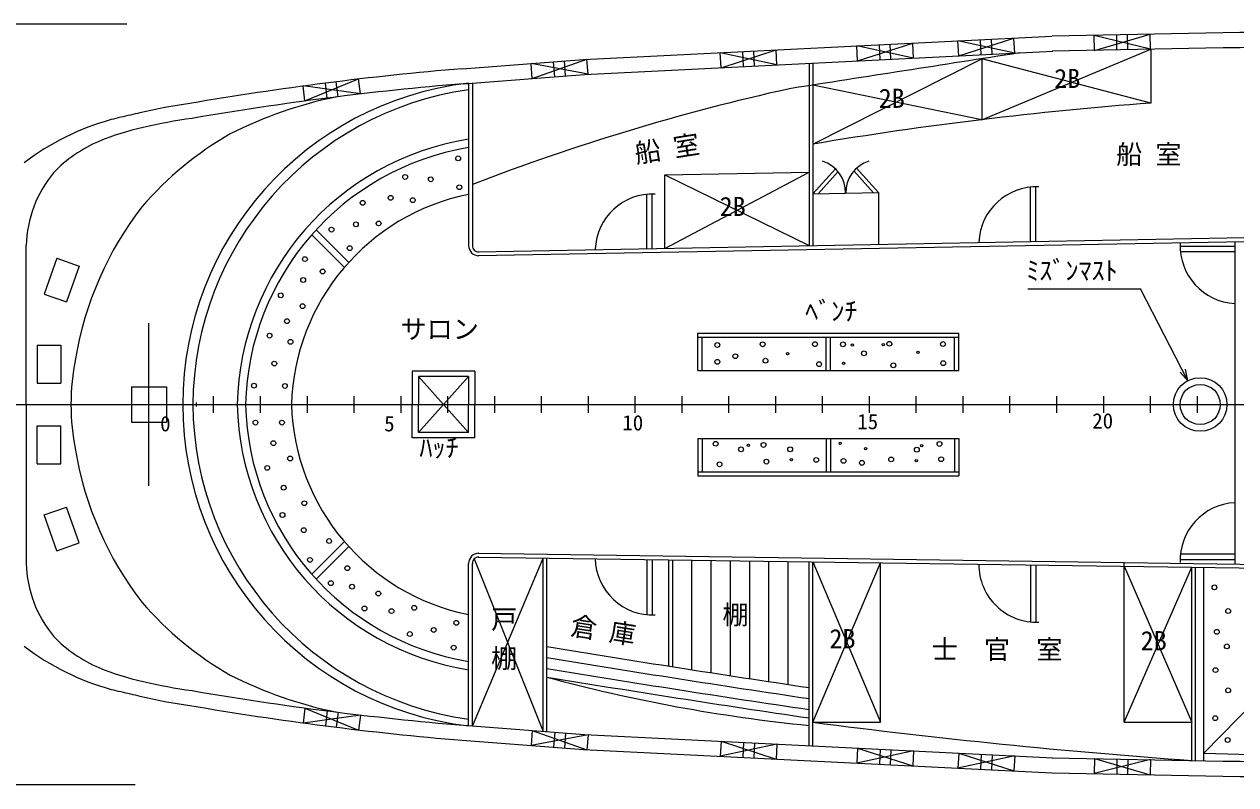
# Model space of a CAD drawing. Units: millimetres, scale not verified. Extents: x -51048 to 51052, y -29701 to 29699.
# Drawn here: x -36652 to -22168, y -4229 to 4867 of the extents above; entities that cross this region are included whole.
import ezdxf
from ezdxf.enums import TextEntityAlignment as Align

# ---------------------------------------------------------------- set-up
doc = ezdxf.new("R2010")
doc.units = ezdxf.units.MM
doc.header["$LTSCALE"] = 100
doc.linetypes.add('USER1', pattern=[50.8, 31.75, -6.35, 6.35, -6.35])
doc.linetypes.add('USER2', pattern=[9.525, 6.35, -3.175])
for name, color, linetype, lineweight in [('0-2_sunpou', 7, 'Continuous', 18), ('0-3_keijou', 7, 'Continuous', 18), ('0-5_text', 7, 'Continuous', 18), ('0-6_center', 7, 'USER1', 18)]:
    doc.layers.add(name, color=color, linetype=linetype, lineweight=lineweight)
doc.styles.add('ＭＳ ゴシック', font='')
doc.styles.get('ＭＳ ゴシック').set_extended_font_data('MS Gothic')

msp = doc.modelspace()

# ---------------------------------------------------------------- linework, layer by layer
at = {"layer": '0-2_sunpou'}
for p, q in [((-35425.2, 4867), (-40851.1, 4867)), ((-38268.1, 319), (37928.9, 319)), ((-34951.6, 419), (-34951.6, 219)), ((-34391.6, 419), (-34391.6, 219)), ((-33831.6, 419), (-33831.6, 219)), ((-33271.6, 419), (-33271.6, 219)), ((-32711.6, 419), (-32711.6, 219)), ((-32151.6, 419), (-32151.6, 219)), ((-31591.6, 419), (-31591.6, 219)), ((-31031.6, 419), (-31031.6, 219)), ((-30471.6, 419), (-30471.6, 219)), ((-29911.6, 419), (-29911.6, 219)), ((-29351.6, 419), (-29351.6, 219)), ((-28791.6, 419), (-28791.6, 219)), ((-28231.6, 419), (-28231.6, 219)), ((-27671.6, 419), (-27671.6, 219)), ((-27111.6, 419), (-27111.6, 219)), ((-26551.6, 419), (-26551.6, 219)), ((-25991.6, 419), (-25991.6, 219)), ((-25431.6, 419), (-25431.6, 219)), ((-24871.6, 419), (-24871.6, 219)), ((-24311.6, 419), (-24311.6, 219)), ((-23751.6, 419), (-23751.6, 219)), ((-23191.6, 419), (-23191.6, 219)), ((-22631.6, 419), (-22631.6, 219)), ((-35325.2, -4229), (-40851.1, -4229))]:
    msp.add_line(p, q, dxfattribs=at)
at = {"layer": '0-3_keijou'}
for p, q in [((-26690.1, 4427.7), (-26029.7, 4640.3)), ((-26020.9, 4460.5), (-26029.7, 4640.3)), ((-25480.3, 4487.5), (-25489.2, 4667.3)), ((-24811.1, 4520.7), (-25489.2, 4667.3)), ((-25480.3, 4487.5), (-24820, 4700.5)), ((-25210.6, 4500.7), (-25219.5, 4680.5)), ((-25080.8, 4507.5), (-25089.7, 4687.3)), ((-24811.1, 4520.7), (-24820, 4700.5)), ((-23858.4, 4553.6), (-23861.9, 4733.6)), ((-23188.5, 4566.7), (-23861.9, 4733.6)), ((-23858.4, 4553.6), (-23192.1, 4746.6)), ((-23588.5, 4558.7), (-23592, 4738.6)), ((-23458.5, 4561.6), (-23462, 4741.6)), ((-23188.5, 4566.7), (-23192.1, 4746.6)), ((-28322.2, 4346.5), (-28331.2, 4526.3)), ((-27653.1, 4379.7), (-28331.2, 4526.3)), ((-28322.2, 4346.5), (-27662, 4559.5)), ((-28052.6, 4359.7), (-28061.5, 4539.5)), ((-27922.7, 4366.6), (-27931.7, 4546.3)), ((-27653.1, 4379.7), (-27662, 4559.5)), ((-26690.1, 4427.7), (-26698.9, 4607.5)), ((-26020.9, 4460.5), (-26698.9, 4607.5)), ((-26420.4, 4440.7), (-26429.2, 4620.5)), ((-26290.6, 4447.5), (-26299.4, 4627.3)), ((-23184.5, 4566.7), (-23184.5, 3923.3)), ((-30579.9, 4219.2), (-30592.9, 4398.7)), ((-29911.7, 4267.7), (-30592.9, 4398.7)), ((-30579.9, 4219.2), (-29924.7, 4447.3)), ((-30310.6, 4238.6), (-30323.6, 4418.1)), ((-30181, 4248.4), (-30194, 4427.9)), ((-29911.7, 4267.7), (-29924.7, 4447.3)), ((-27269.5, 4398.8), (-27269.5, 2218.8)), ((-27224.5, 4401), (-27224.5, 2218.8)), ((-25204.5, 4453.9), (-25204.5, 3725.1)), ((-33296.5, 3950.3), (-32654.1, 4212.2)), ((-32631.7, 4033.6), (-32654.1, 4212.2)), ((-33296.5, 3950.3), (-33318.9, 4128.9)), ((-32631.7, 4033.6), (-33318.9, 4128.9)), ((-33028.6, 3983.7), (-33051, 4162.3)), ((-32899.6, 4000.3), (-32922, 4178.9)), ((-31339.5, 4162), (-31339.5, 2218.8)), ((-31294.5, 4166.4), (-31294.5, 2218.8)), ((-27224.1, 2838.8), (-26953.2, 3137)), ((-27162.2, 2839.9), (-26922.5, 3104)), ((-26499.4, 2852.3), (-26735, 3111.8)), ((-26439.6, 2853.4), (-26703.4, 3144)), ((-24622.4, 2267.3), (-24622.4, 2918.7)), ((-24557.4, 2268.5), (-24557.4, 2922)), ((-29209.8, 2181.6), (-29209.8, 2833)), ((-29144.8, 2182.8), (-29144.8, 2836.3)), ((-33215.1, 2348.8), (-32825.3, 1958.4)), ((-33161.5, 2408.3), (-32772.5, 2018.7)), ((-31225.4, 2143.9), (-16203.1, 2424.5)), ((-31224.5, 2099), (-16202.2, 2379.5)), ((-36628.2, 319), (-36628.2, 2222.7)), ((-22179.5, 2209.4), (-22833, 2209.4)), ((-22179.5, 2267.9), (-22179.5, -1589.7)), ((-36264.3, 2069), (-35995.5, 1974.1)), ((-22178.2, 2144.4), (-22829.7, 2144.4)), ((-35995.5, 1974.1), (-36147, 1545.1)), ((-28599.4, 1174), (-25479.4, 1174)), ((-28599.4, 724), (-28599.4, 1174)), ((-36498, 1029.9), (-36213, 1029.9)), ((-36213, 1029.9), (-36213, 574.9)), ((-28599.4, 1124), (-25479.4, 1124)), ((-28549.4, 724), (-28549.4, 1124)), ((-27064.4, 724), (-27064.4, 1124)), ((-27014.4, 724), (-27014.4, 1124)), ((-25529.4, 724), (-25529.4, 1124)), ((-31264.1, 719), (-32014.1, 719)), ((-32014.1, 719), (-32014.1, 319)), ((-31339.1, 654), (-31939.1, 654)), ((-31939.1, 654), (-31939.1, 319)), ((-31339.1, 654), (-31339.1, 319)), ((-31264.1, 719), (-31264.1, 319)), ((-35371.6, 529), (-35371.6, 109)), ((-35371.6, 529), (-34951.6, 529)), ((-34951.6, 529), (-34951.6, 109)), ((-36628.2, 319), (-36628.2, -1584.7)), ((-34593.8, 294), (-34593.8, 344)), ((-32014.1, -81), (-32014.1, 319)), ((-31939.1, -16), (-31939.1, 319)), ((-31339.1, -16), (-31339.1, 319)), ((-31264.1, -81), (-31264.1, 319)), ((-36213, -391.8), (-36213, 63.2)), ((-35371.6, 109), (-34951.6, 109)), ((-31264.1, -81), (-32014.1, -81)), ((-31339.1, -16), (-31939.1, -16)), ((-28599.4, -86), (-28599.4, -536)), ((-28549.4, -86), (-28549.4, -486)), ((-27064.4, -86), (-27064.4, -486)), ((-27014.4, -86), (-27014.4, -486)), ((-25529.4, -86), (-25529.4, -486)), ((-36498, -391.8), (-36213, -391.8)), ((-28599.4, -486), (-25479.4, -486)), ((-28599.4, -536), (-25479.4, -536)), ((-35995.5, -1336.1), (-36147, -907)), ((-36264.3, -1430.9), (-35995.5, -1336.1)), ((-33215.1, -1710.7), (-32825.3, -1320.3)), ((-33161.5, -1770.3), (-32772.5, -1380.6)), ((-31339.5, -3523.9), (-31339.5, -1580.8)), ((-31294.5, -3528.3), (-31294.5, -1580.8)), ((-31225.4, -1505.9), (-15765.9, -1726.1)), ((-31224.5, -1460.9), (-15765.1, -1681.1)), ((-30449.5, -3590), (-30449.5, -1516.9)), ((-30404.5, -3593.4), (-30404.5, -1517.6)), ((-29209.8, -1534.6), (-29209.8, -2194.9)), ((-29144.8, -1535.5), (-29144.8, -2198.3)), ((-28944.5, -2810.4), (-28944.5, -1538.4)), ((-28899.5, -2817.5), (-28899.5, -1539)), ((-28669.5, -2853.3), (-28669.5, -1542.3)), ((-28439.5, -2889), (-28439.5, -1545.6)), ((-28209.5, -2924.3), (-28209.5, -1548.8)), ((-27979.5, -2959.5), (-27979.5, -1552.1)), ((-27749.5, -2994.4), (-27749.5, -1555.4)), ((-27519.5, -3029), (-27519.5, -1558.7)), ((-27269.5, -3760.7), (-27269.5, -1562.2)), ((-27224.5, -3762.9), (-27224.5, -1562.9)), ((-26414.5, -3481), (-26414.5, -1574.4)), ((-23504.5, -3481), (-23504.5, -1574.4)), ((-22179.5, -1537.1), (-22833, -1537.1)), ((-22178.2, -1472.1), (-22829.7, -1472.1)), ((-24622.4, -1599.9), (-24622.4, -2280.6)), ((-24557.4, -1600.8), (-24557.4, -2283.9)), ((-22694.5, -3937.9), (-22694.5, -1627.4)), ((-22649.5, -3938.7), (-22649.5, -1628)), ((-22549.5, -3938.7), (-22549.5, -1629.4)), ((-33296.5, -3312.2), (-33318.9, -3490.8)), ((-33296.5, -3312.2), (-32654.1, -3574.2)), ((-22549.5, -3850), (-21929.5, -3218.6)), ((-32631.7, -3395.6), (-33318.9, -3490.8)), ((-33028.6, -3345.6), (-33051, -3524.2)), ((-32899.6, -3362.2), (-32922, -3540.8)), ((-32631.7, -3395.6), (-32654.1, -3574.2)), ((-30579.9, -3581.1), (-30592.9, -3760.7)), ((-30579.9, -3581.1), (-29924.7, -3809.2)), ((-30310.6, -3600.5), (-30323.6, -3780)), ((-30181, -3610.3), (-30194, -3789.8)), ((-27224.5, -3481), (-26414.5, -3481)), ((-23504.5, -3481), (-22694.5, -3481)), ((-29911.7, -3629.7), (-30592.9, -3760.7)), ((-29911.7, -3629.7), (-29924.7, -3809.2)), ((-28322.2, -3708.5), (-28331.2, -3888.2)), ((-27653.1, -3741.7), (-28331.2, -3888.2)), ((-28322.2, -3708.5), (-27662, -3921.4)), ((-28052.6, -3721.6), (-28061.5, -3901.4)), ((-27922.7, -3728.5), (-27931.7, -3908.3)), ((-27653.1, -3741.7), (-27662, -3921.4)), ((-26690.1, -3789.7), (-26698.9, -3969.5)), ((-26020.9, -3822.4), (-26698.9, -3969.5)), ((-26690.1, -3789.7), (-26029.7, -4002.2)), ((-26420.4, -3802.7), (-26429.2, -3982.4)), ((-26290.6, -3809.4), (-26299.4, -3989.2)), ((-26020.9, -3822.4), (-26029.7, -4002.2)), ((-25480.3, -3849.5), (-25489.2, -4029.2)), ((-24811.1, -3882.7), (-25489.2, -4029.2)), ((-25480.3, -3849.5), (-24820, -4062.4)), ((-25210.6, -3862.6), (-25219.5, -4042.4)), ((-25080.8, -3869.5), (-25089.7, -4049.3)), ((-24811.1, -3882.7), (-24820, -4062.4)), ((-22549.5, -3850), (-20023.1, -3925.7)), ((-23858.4, -3915.6), (-23861.9, -4095.5)), ((-23188.5, -3928.6), (-23861.9, -4095.5)), ((-23858.4, -3915.6), (-23192.1, -4108.6)), ((-23588.5, -3920.6), (-23592, -4100.6)), ((-23458.5, -3923.5), (-23462, -4103.5)), ((-23188.5, -3928.6), (-23192.1, -4108.6))]:
    msp.add_line(p, q, dxfattribs=at)
for points in [[(-31415.2, 4335.4), (-29964.7, 4445.3), (-24366.1, 4723)], [(-31400.9, 4156), (-29953.4, 4265.6), (-24357.1, 4543.2)], [(-28994.8, 2182.8), (-28994.8, 3065.6), (-27269.5, 3097.8)], [(-27224.5, 2838.8), (-26439.6, 2853.4), (-26439.6, 2233.5)], [(-36264.3, 2069), (-36415.7, 1639.9), (-36147, 1545.1)], [(-28599.4, 724), (-25479.4, 724), (-25479.4, 1174)], [(-36498, 1029.9), (-36498, 574.9), (-36213, 574.9)], [(-36498, -391.8), (-36498, 63.2), (-36213, 63.2)], [(-28599.4, -86), (-25479.4, -86), (-25479.4, -536)], [(-36264.3, -1430.9), (-36415.7, -1001.9), (-36147, -907)], [(-31400.9, -3517.9), (-29953.4, -3627.5), (-24357.1, -3905.2)], [(-31415.2, -3697.3), (-29964.7, -3807.2), (-24366.1, -4085)]]:
    msp.add_lwpolyline(points, dxfattribs=at)
for centre, radius in [((-31464.8, 3262.4), 28.8), ((-32098.7, 3040.7), 28.8), ((-31792.3, 3012.5), 28.8), ((-31450.7, 2917.5), 28.8), ((-32605.8, 2731), 28.8), ((-32271.3, 2790.8), 28.8), ((-32007.1, 2762.7), 28.8), ((-32686.8, 2474.1), 28.8), ((-32415.6, 2484.6), 28.8), ((-32979.1, 2410.7), 28.8), ((-32760.8, 2189), 28.8), ((-33296.4, 2057.9), 28.8), ((-33085.1, 1910.1), 28.8), ((-33317.6, 1808.1), 28.8), ((-33585.2, 1625), 28.8), ((-33324.6, 1494.8), 28.8), ((-33511.3, 1315.3), 28.8), ((-33719, 1142.9), 28.8), ((-33469, 1068.9), 28.8), ((-28365.8, 1030.3), 28.8), ((-27824.3, 1039.4), 28.8), ((-27199, 1040.3), 28.8), ((-26864.4, 1038.6), 28.8), ((-26752, 1030.4), 13.6), ((-26382.5, 1033.2), 13.6), ((-26309.6, 1045.6), 28.8), ((-25669.1, 1042.1), 28.8), ((-28151, 896.4), 28.8), ((-27790.1, 842.6), 28.8), ((-27526.7, 928.5), 13.6), ((-26612.7, 931.3), 28.8), ((-25968.7, 944), 13.6), ((-33662.7, 808.5), 28.8), ((-28365.8, 829.9), 28.8), ((-27149.7, 801.2), 28.8), ((-26856.1, 812.8), 13.6), ((-26262.1, 787.1), 28.8), ((-25665.6, 813.5), 28.8), ((-22594, 319), 320), ((-33905.7, 544.5), 28.8), ((-33535.9, 541), 28.8), ((-22594, 319), 240), ((-33888.1, 102.5), 28.8), ((-33571.1, 102.5), 28.8), ((-33673.3, -143.9), 28.8), ((-28385.7, -150.4), 28.8), ((-27813.8, -164.8), 28.8), ((-26897.9, -145.3), 13.6), ((-25710.5, -152.8), 28.8), ((-28082.4, -216.8), 28.8), ((-27994.4, -169.1), 13.6), ((-27496, -216.8), 28.8), ((-26593.5, -209.1), 13.6), ((-25981.8, -221.4), 28.8), ((-25923.1, -172.2), 13.6), ((-33747.2, -439.5), 28.8), ((-33472.5, -326.9), 28.8), ((-28339.5, -395.8), 28.8), ((-27779.1, -364), 28.8), ((-27480.7, -341.3), 13.6), ((-27184, -343.8), 28.8), ((-26857.3, -355.4), 28.8), ((-26637.7, -378.5), 28.8), ((-26288.2, -338.1), 28.8), ((-25987.3, -351.3), 13.6), ((-25690.9, -335.7), 28.8), ((-33550, -675.3), 28.8), ((-33303.5, -861.8), 28.8), ((-33564.1, -1002.6), 28.8), ((-33310.4, -1184.1), 28.8), ((-33007.6, -1314.3), 28.8), ((-33236.5, -1539.5), 28.8), ((-32789.2, -1638.1), 28.8), ((-32986.4, -1817.6), 28.8), ((-32732.9, -1859.8), 28.8), ((-22423.4, -1867.4), 28.8), ((-32419.4, -1940.8), 28.8), ((-32584.9, -2120.3), 28.8), ((-32260.9, -2151.9), 28.8), ((-31989.8, -2113.2), 28.8), ((-22258.8, -2151.2), 28.8), ((-31486.1, -2292.7), 28.8), ((-32042.6, -2426.5), 28.8), ((-31757.3, -2377.2), 28.8), ((-22394.4, -2399.5), 28.8), ((-31517.8, -2588.4), 28.8), ((-22275, -2573.7), 28.8), ((-22410.5, -2857.5), 28.8), ((-22258.8, -3100.2), 28.8), ((-22413.7, -3432.4), 28.8), ((-22265.3, -3693.7), 28.8)]:
    msp.add_circle(centre, radius, dxfattribs=at)
for centre, radius, start, end in [((-10622, -649479.8), 654347.1, 90.059, 91.20354), ((-10622, -649479.8), 654167.1, 90.059, 91.20354), ((331804.4, -2292780.1), 2324809.6, 98.82241, 98.89095), ((-28245, -33383), 37851.4, 94.80442, 99.77885), ((-30890.6, 321.8), 3866.3, 96.66646, 180.02819), ((-28245, -33383), 37671.4, 94.80554, 99.78344), ((-30808.6, 290.6), 3828.5, 97.97101, 179.57462), ((-21852.4, -21431.2), 26144.7, 102.48563, 111.17049), ((-33846.2, -2068.9), 6044.2, 97.87088, 103.60673), ((-31934.8, -868.4), 4964.1, 101.41608, 117.00765), ((-19855.5, -40391.5), 44439.7, 94.296, 99.5448), ((-33183.6, -6166.1), 10186.1, 102.46729, 103.80491), ((-34668.3, 897.6), 2969.4, 101.65458, 103.92043), ((-34809.9, 803.4), 3030.9, 105.38787, 127.43113), ((-34668.3, 897.6), 2789.4, 101.59209, 113.01939), ((-33846.2, -2068.9), 5864.2, 97.84178, 103.63694), ((-32226.6, 104.1), 3969.3, 119.63082, 139.41793), ((-30818.1, 244.4), 3289.7, 99.11876, 178.69925), ((-35144.3, 1997.5), 1590.9, 112.72962, 136.69165), ((-30818.1, 244.4), 3189.7, 99.4072, 178.65846), ((-27224.5, 2853.4), 392.4, 358.92975, 72.66354), ((-26439.6, 2853.4), 392.4, 107.33646, 181.06987), ((-35208.8, 2182.5), 1420, 140.34015, 178.37468), ((-24549.6, 2231.7), 690.9, 87.78583, 177.5342), ((-30818.1, 244.4), 2639.7, 101.39114, 178.37888), ((-29136.9, 2146), 690.9, 87.78583, 177.5342), ((-32059.9, 207.7), 4032.9, 142.07777, 170.5894), ((-31219.5, 2218.8), 120, 180, 271.30195), ((-31219.5, 2218.8), 75, 180, 271.30195), ((-22142.7, 2217.2), 690.9, 177.78583, 266.9466), ((-33203, 305.7), 2890.6, 168.80102, 179.73653), ((-33203, 332.3), 2890.6, 180.26347, 191.19898), ((-30890.6, 316.2), 3866.3, 179.97181, 263.33354), ((-30808.6, 347.5), 3828.5, 180.42538, 262.02899), ((-30818.1, 393.7), 3289.7, 181.30075, 260.88124), ((-30818.1, 393.7), 3189.7, 181.34154, 260.5928), ((-30818.1, 393.7), 2639.7, 181.62112, 258.60886), ((-32059.9, 430.3), 4032.9, 189.4106, 217.92223), ((-22142.7, -1545), 690.9, 93.0534, 182.21417), ((-35208.8, -1544.4), 1420, 181.62532, 219.65985), ((-31219.5, -1580.8), 120, 88.69805, 180), ((-31219.5, -1580.8), 75, 88.69805, 180), ((-29136.9, -1507.9), 690.9, 181.48079, 272.21417), ((-24549.6, -1593.6), 690.9, 179.79407, 272.21417), ((-32226.6, 534), 3969.3, 220.58207, 240.36918), ((-35144.3, -1359.4), 1590.9, 223.30835, 247.27038), ((-34809.9, -165.4), 3030.9, 232.56887, 254.61213), ((5877.2, 219427.1), 224949, 260.7183, 261.52649), ((5877.2, 219427.1), 225079, 260.72371, 261.53142), ((-34668.3, -259.5), 2789.4, 246.98061, 258.40791), ((5877.2, 219427.1), 225209, 260.72911, 261.53635), ((-33846.2, 2706.9), 5864.2, 256.36306, 262.15822), ((-31934.8, 1506.4), 4964.1, 242.99235, 258.58392), ((-25355.3, 15669.8), 19284, 254.82126, 264.30336), ((5877.2, 219427.1), 225309, 260.73326, 261.54013), ((-33183.6, 6804.2), 10186.1, 256.19509, 257.53271), ((-34668.3, -259.5), 2969.4, 256.07957, 258.34542), ((-33846.2, 2706.9), 6044.2, 256.39327, 262.12912), ((-28245, 34021.1), 37671.4, 260.21656, 265.19446), ((-28245, 34021.1), 37851.4, 260.22115, 265.19558), ((-17026.5, 74935.5), 79076.8, 262.59037, 265.88974), ((-10622, 650117.8), 654167.1, 268.79646, 269.941), ((-10622, 650117.8), 654347.1, 268.79646, 269.941)]:
    msp.add_arc(centre, radius, start, end, dxfattribs=at)
at = {"layer": '0-5_text'}
for p, q in [((-24655.7, 1703.4), (-23307.4, 1703.4)), ((-22740.6, 603.5), (-23307.4, 1703.4)), ((-22740.6, 603.5), (-22770.3, 740.2)), ((-22740.6, 603.5), (-22834.6, 707))]:
    msp.add_line(p, q, dxfattribs=at)
at = {"layer": '0-6_center'}
for p, q in [((-25204.5, 3725.1), (-23184.5, 4566.7)), ((-27224.5, 3433), (-25204.5, 4453.9)), ((-23184.5, 3923.3), (-25204.5, 4453.9)), ((-25204.5, 3725.1), (-27224.5, 4139.1)), ((-28994.8, 2185.6), (-27269.5, 3097.8)), ((-28994.8, 3065.6), (-27269.5, 2218.8)), ((-31294.5, -3528.3), (-30449.5, -1516.9)), ((-31271.9, -1527.1), (-30449.5, -3590)), ((-27224.5, -1562.9), (-26414.5, -3481)), ((-27224.5, -3481), (-26414.5, -1574.4)), ((-23504.5, -1616), (-22694.5, -3481)), ((-23504.5, -3481), (-22694.5, -1627.4))]:
    msp.add_line(p, q, dxfattribs=at)
at = {"layer": '0-6_center', "linetype": 'USER2'}
for q in [(-31939.1, 654), (-31339.1, 654), (-31939.1, -16), (-31339.1, -16)]:
    msp.add_line((-31639.1, 319), q, dxfattribs=at)
at = {"layer": '0-6_center'}
msp.add_lwpolyline([(-35161.6, -652.1), (-35161.6, 319), (-35161.6, 1290.1)], dxfattribs=at)

# ---------------------------------------------------------------- texts
at = {"layer": '0-2_sunpou', "style": 'ＭＳ ゴシック'}
for s, p in [('0', (-35027, -57.4)), ('5', (-32349.3, -57.4)), ('10', (-29501.6, -45.7)), ('15', (-26692.8, -31.6)), ('20', (-23883.9, -23.2))]:
    msp.add_text(s, height=183.3, dxfattribs=at).set_placement(p, align=Align.BOTTOM_LEFT)
at = {"layer": '0-5_text', "style": 'ＭＳ ゴシック'}
for s, p in [('2B', (-24338.3, 4035)), ('2B', (-26437.2, 3798.2)), ('船 室', (-23598, 3127.2)), ('2B', (-28338.8, 2504.6)), ('ﾐｽﾞﾝﾏｽﾄ', (-24673.3, 1738)), ('ﾍﾞﾝﾁ', (-27316, 1251.9)), ('サロン', (-32153.9, 1037.3)), ('ﾊｯﾁ', (-31927.5, -380)), ('戸', (-31070.9, -2432.4)), ('棚', (-28305.1, -2378.2)), ('2B', (-27026.2, -2664.8)), ('士\u3000官\u3000室', (-25802.9, -2793.4)), ('2B', (-23305, -2688.5)), ('棚', (-31070.9, -2902))]:
    msp.add_text(s, height=229.1, dxfattribs=at).set_placement(p, align=Align.BOTTOM_LEFT)
for s, rotation, p in [('船 室', 8.928, (-29325.1, 3137.4)), ('倉 庫', 351.072, (-30143.7, -2501.5))]:
    msp.add_text(s, height=229.1, rotation=rotation, dxfattribs=at).set_placement(p, align=Align.BOTTOM_LEFT)

doc.saveas('drawing.dxf')
